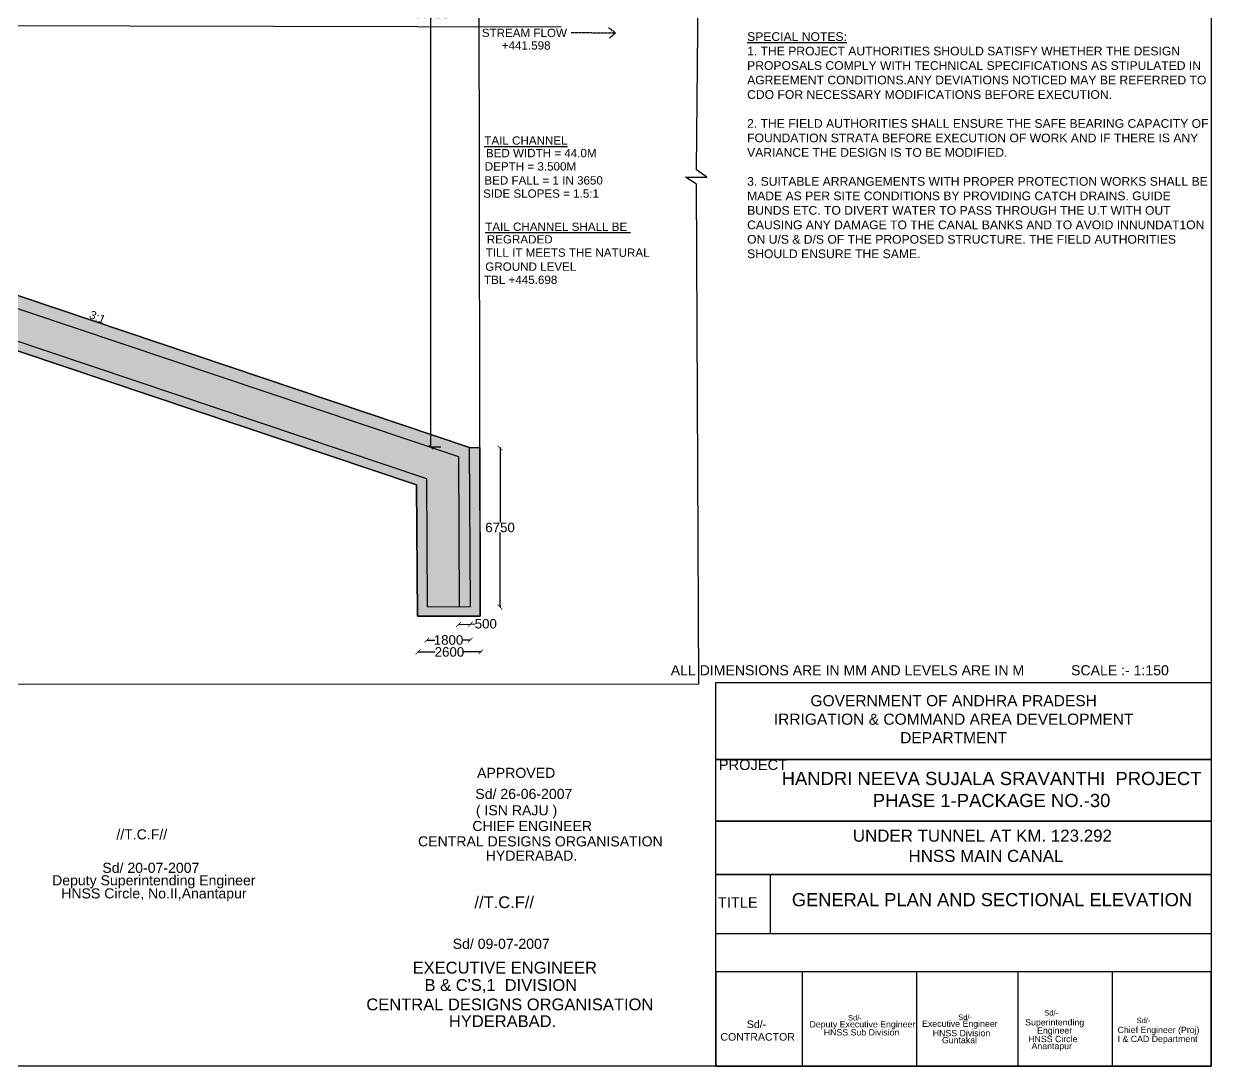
# Model space of a CAD drawing. Header units: inches. Extents: x -25940 to 116401, y 67945 to 197802.
# Drawn here: x 66419 to 116401, y 98457 to 142348 of the extents above; entities that cross this region are included whole.
import ezdxf

# ---------------------------------------------------------------- set-up
doc = ezdxf.new("R2010")
doc.units = ezdxf.units.IN
doc.header["$MEASUREMENT"] = 0
doc.linetypes.add('HIDDEN2', pattern=[0.1875, 0.125, -0.0625])
for name, color, linetype in [('BOX & TEXT', 7, 'Continuous'), ('DIM', 7, 'Continuous'), ('DIMENSION', 7, 'Continuous'), ('HATCH', 7, 'Continuous'), ('LINE', 7, 'Continuous'), ('TEXT', 7, 'Continuous')]:
    doc.layers.add(name, color=color, linetype=linetype)
doc.styles.get("Standard").update_dxf_attribs({"font": 'arial.ttf'})
doc.dimstyles.new('ST1', dxfattribs={"dimtxt": 400, "dimasz": 200, "dimexe": 0.18, "dimexo": 0.0625, "dimgap": 0.09, "dimtad": 0, "dimtih": 1, "dimtoh": 1, "dimdec": 0, "dimzin": 0, "dimdsep": 46, "dimtxsty": 'Standard', "dimblk": 'ARCHTICK', "dimcen": 0.09, "dimadec": 0, "dimazin": 0, "dimtfac": 1, "dimtdec": 0, "dimtofl": 0, "dimtmove": 0, "dimatfit": 3, "dimldrblk": 'ARCHTICK', "dimfxl": 1, "dimtolj": 1, "dimtzin": 0, "dimarcsym": 0})

# ---------------------------------------------------------------- blocks, each defined once
blk = doc.blocks.new('_ArchTick')
at = {"color": 0, "linetype": 'ByBlock', "const_width": 0.15}
blk.add_lwpolyline([(-0.5, -0.5), (0.5, 0.5)], dxfattribs=at)
blk = doc.blocks.new('*D70')
at = {"layer": 'Defpoints', "color": 0, "transparency": 16777216}
for p in [(83559, 161036), (83977, 161036), (83977, 124518)]:
    blk.add_point(p, dxfattribs=at)
at = {"layer": 'DIM', "color": 0, "lineweight": -2, "transparency": 16777216}
for p, q in [((83977, 161036), (83559, 161036)), ((83559, 161036), (83559, 142981)), ((83559, 124518), (83559, 142573)), ((83977, 124518), (83559, 124518))]:
    blk.add_line(p, q, dxfattribs=at)
at = {"layer": 'DIM', "color": 0, "lineweight": -2, "transparency": 16777216, "xscale": 200, "yscale": 200, "zscale": 200}
for p, rotation in [((83559, 161036), 90), ((83559, 124518), 270)]:
    blk.add_blockref('_ArchTick', p, dxfattribs=dict(at, rotation=rotation))
at = {"layer": 'DIM', "color": 0, "transparency": 16777216, "insert": (83559, 142777), "char_height": 400, "attachment_point": 5}
blk.add_mtext('\\A1;44000', dxfattribs=at)
blk = doc.blocks.new('*D116')
at = {"layer": 'Defpoints', "color": 0, "transparency": 16777216}
for p in [(84716, 117054), (85226, 117076), (85226, 117076)]:
    blk.add_point(p, dxfattribs=at)
at = {"layer": 'DIM', "color": 0, "lineweight": -2, "transparency": 16777216}
for p, q in [((84716, 117054), (85226, 117076)), ((84716, 117054), (84716, 117054)), ((85226, 117076), (85426, 117085)), ((85226, 117076), (85226, 117076))]:
    blk.add_line(p, q, dxfattribs=at)
at = {"layer": 'DIM', "color": 0, "lineweight": -2, "transparency": 16777216, "xscale": 200, "yscale": 200, "zscale": 200}
for p, rotation in [((84716, 117054), 182.4652944427157), ((85226, 117076), 2.465294442715697)]:
    blk.add_blockref('_ArchTick', p, dxfattribs=dict(at, rotation=rotation))
at = {"layer": 'DIM', "color": 0, "transparency": 16777216, "insert": (85867, 117085), "char_height": 400, "attachment_point": 5}
blk.add_mtext('\\A1;500', dxfattribs=at)
blk = doc.blocks.new('*D117')
at = {"layer": 'Defpoints', "color": 0, "transparency": 16777216}
for p in [(83385, 116402), (85211, 116402), (85211, 116398)]:
    blk.add_point(p, dxfattribs=at)
at = {"layer": 'DIM', "color": 0, "lineweight": -2, "transparency": 16777216}
for p, q in [((83385, 116402), (83385, 116402)), ((83385, 116402), (83720, 116402)), ((85211, 116402), (84876, 116402)), ((85211, 116398), (85211, 116402))]:
    blk.add_line(p, q, dxfattribs=at)
at = {"layer": 'DIM', "color": 0, "lineweight": -2, "transparency": 16777216, "xscale": 200, "yscale": 200, "zscale": 200, "rotation": 180}
blk.add_blockref('_ArchTick', (83385, 116402), dxfattribs=at)
at = {"layer": 'DIM', "color": 0, "lineweight": -2, "transparency": 16777216, "xscale": 200, "yscale": 200, "zscale": 200}
blk.add_blockref('_ArchTick', (85211, 116402), dxfattribs=at)
at = {"layer": 'DIM', "color": 0, "transparency": 16777216, "insert": (84298, 116402), "char_height": 400, "attachment_point": 5}
blk.add_mtext('\\A1;1800', dxfattribs=at)
blk = doc.blocks.new('*D118')
at = {"layer": 'Defpoints', "color": 0, "transparency": 16777216}
for p in [(83015, 115915), (85657, 115904), (85657, 115898)]:
    blk.add_point(p, dxfattribs=at)
at = {"layer": 'DIM', "color": 0, "lineweight": -2, "transparency": 16777216}
for p, q in [((83015, 115915), (83015, 115897)), ((83015, 115898), (83736, 115898)), ((85657, 115898), (84936, 115898)), ((85657, 115904), (85657, 115897))]:
    blk.add_line(p, q, dxfattribs=at)
at = {"layer": 'DIM', "color": 0, "lineweight": -2, "transparency": 16777216, "xscale": 200, "yscale": 200, "zscale": 200, "rotation": 180}
blk.add_blockref('_ArchTick', (83015, 115898), dxfattribs=at)
at = {"layer": 'DIM', "color": 0, "lineweight": -2, "transparency": 16777216, "xscale": 200, "yscale": 200, "zscale": 200}
blk.add_blockref('_ArchTick', (85657, 115898), dxfattribs=at)
at = {"layer": 'DIM', "color": 0, "transparency": 16777216, "insert": (84336, 115898), "char_height": 400, "attachment_point": 5}
blk.add_mtext('\\A1;2600', dxfattribs=at)
blk = doc.blocks.new('*D119')
at = {"layer": 'Defpoints', "color": 0, "transparency": 16777216}
for p in [(86498, 124482), (86466, 117795), (86493, 117795)]:
    blk.add_point(p, dxfattribs=at)
at = {"layer": 'DIM', "color": 0, "lineweight": -2, "transparency": 16777216}
for p, q in [((86498, 124482), (86466, 124482)), ((86466, 124482), (86466, 121343)), ((86466, 117795), (86466, 120934)), ((86493, 117795), (86466, 117795))]:
    blk.add_line(p, q, dxfattribs=at)
at = {"layer": 'DIM', "color": 0, "lineweight": -2, "transparency": 16777216, "xscale": 200, "yscale": 200, "zscale": 200}
for p, rotation in [((86466, 124482), 90), ((86466, 117795), 270)]:
    blk.add_blockref('_ArchTick', p, dxfattribs=dict(at, rotation=rotation))
at = {"layer": 'DIM', "color": 0, "transparency": 16777216, "insert": (86466, 121139), "char_height": 400, "attachment_point": 5}
blk.add_mtext('\\A1;6750', dxfattribs=at)

msp = doc.modelspace()

# ---------------------------------------------------------------- hatches: boundary and pattern name
at = {"layer": 'HATCH'}
h = msp.add_hatch(dxfattribs=at)
h.set_pattern_fill('AR-CONC', color=256, scale=100, style=0)
h.set_pattern_definition([(50, (0, 0), (717.2602, -62.7521), [75, -825]), (355, (0, 0), (-138.7513, 752.192), [60, -660]), (100.4514, (59.8, -5.2), (578.5094, 689.4395), [63.7402, -701.142]), (46.1842, (0, 200), (1067.241, -165.519), [112.5, -1237.5]), (96.6356, (88.9, 186.2), (934.663, 974.118), [95.61, -1051.713]), (351.1842, (0, 200), (934.662, 974.1186), [90, -990]), (21, (100, 150), (596.907, -402.6189), [75, -825]), (326, (100, 150), (243.3153, 725.15), [60, -660]), (71.4514, (149.74, 116.45), (840.2226, 322.5305), [63.7402, -701.142]), (37.5, (0, 0), (12.15986, 332.89385), [0, -652, 0, -670, 0, -662.5]), (7.5, (0, 0), (263.0695, 394.4117), [0, -382, 0, -637, 0, -252.5]), (327.5, (-223, 0), (533.82244, -22.55487), [0, -250, 0, -780, 0, -1035]), (317.5, (-323, 0), (583.1862, 100.105), [0, -325, 0, -518, 0, -735])])
edge = h.paths.add_edge_path()
edge.add_line((46642.7, 142305.5), (50353, 142297))
edge.add_line((50353, 142297), (50353.9, 136221.6))
edge.add_line((50353.9, 136221.6), (85186.4, 124505.6))
edge.add_line((85186.4, 124505.6), (85614.2, 124506.2))
edge.add_line((85614.2, 124506.2), (85624.4, 117407.1))
edge.add_line((85624.4, 117407.1), (82987.9, 117407.1))
edge.add_line((82987.9, 117407.1), (82955.9, 122937.1))
edge.add_line((82955.9, 122937.1), (55074.9, 132295.6))
edge.add_line((55074.9, 132295.6), (46328.9, 132321.6))
edge.add_line((46328.9, 132321.6), (46294.4, 135362.6))
edge.add_line((46294.4, 135362.6), (46291.1, 135659.2))
edge.add_line((46291.1, 135659.2), (46714, 135659.6))
edge.add_line((46714, 135659.6), (46670, 142305.7))

# ---------------------------------------------------------------- linework, layer by layer
at = {"layer": 'DIMENSION', "linetype": 'HIDDEN2'}
msp.add_lwpolyline([(89456.2, 141985.4), (91321.5, 141957.9), (91041.9, 142176.2), (91321.5, 141957.9), (91077.1, 141739.3)], dxfattribs=at)
at = {"layer": 'HATCH'}
msp.add_lwpolyline([(46642.7, 142305.5), (50353, 142297), (50353.9, 136221.6), (85186.4, 124505.6), (85614.2, 124506.2), (85624.4, 117407.1), (82987.9, 117407.1), (82955.9, 122937.1), (55074.9, 132295.6), (46328.9, 132321.6), (46294.4, 135362.6), (46291.1, 135659.2), (46714, 135659.6), (46670, 142305.7)], dxfattribs=at)
at = {"layer": 'LINE'}
for points in [[(-23025.6, 114547.6), (94840.4, 114559.6), (94737.4, 135592.6), (94275.9, 135895.6), (95174.4, 135895.6), (94733.4, 136191.1), (94885.9, 152316.1), (94431.9, 152645.6), (95300.9, 152626.1), (94891.9, 152919.1), (94913.9, 160975.6), (94937.4, 167128.6), (94942.9, 174529.6), (63053.9, 174622.1)], [(50346, 135663.5), (84711.4, 124133.1), (84742.8, 117805.7)]]:
    msp.add_lwpolyline(points, dxfattribs=at)
at = {"layer": 'LINE', "color": 0}
for points in [[(-14002.1, 142802.1), (-14031.1, 121094.6), (-10361.1, 121108.1), (-10373.6, 128290.6), (-965.6, 132276.1), (3574.4, 132298.6), (3583.9, 135329.1), (11734.4, 135323.1), (35329.9, 135303.1), (46294.4, 135362.6), (46328.9, 132321.6), (55074.9, 132295.6), (82955.9, 122937.1), (82987.9, 117407.1), (85624.4, 117407.1), (85585.9, 144051.6), (85751.4, 161037.6), (85345.9, 161037.6), (85345.9, 167788.1), (83573.9, 167788.1)], [(-509.4, 142119.2), (14109.4, 142083.6), (14216.4, 142490.1), (14753.4, 139967.1), (15038.4, 142082.1), (22883.4, 142135.6), (22963.4, 142597.1), (23707.4, 140485.1), (23976.4, 142155.6), (46642.7, 142305.5), (46642.7, 142305.5), (46745.4, 132727.6), (55126.4, 132692.1), (83373.9, 123206.6), (83405.4, 117799.1), (85218.9, 117808.1), (85186.4, 124505.6), (50353.9, 136221.6), (50352.9, 142900.6)], [(89032.4, 142208.1), (46637.4, 142305.6)]]:
    msp.add_lwpolyline(points, dxfattribs=at)
at = {"layer": 'TEXT'}
msp.add_lwpolyline([(-25939.8, 197802.2), (116401.4, 197802.2), (116401.4, 98457.2), (-25939.8, 98457.2)], close=True, dxfattribs=at)
at = {"layer": 'TEXT', "ltscale": 0.02}
for points in [[(116401.4, 98457.2), (95554.6, 98457.2), (95554.6, 114614.2), (116401.4, 114614.2)], [(95554.6, 114614.2), (116401.4, 114614.2), (116401.4, 111377.5), (95554.6, 111377.5)], [(95554.6, 111377.5), (116401.4, 111377.5), (116401.4, 108778.1), (95554.6, 108778.1)], [(95554.6, 108778.1), (116401.4, 108778.1), (116401.4, 106535.7), (95554.6, 106535.7)], [(95554.6, 106535.7), (116401.4, 106535.7), (116401.4, 104033.9), (95554.6, 104033.9)], [(95554.6, 98457.2), (116401.4, 98457.2), (116401.4, 102427.7), (95554.6, 102427.7)]]:
    msp.add_lwpolyline(points, close=True, dxfattribs=at)
for points in [[(97838.1, 106535.7), (97838.1, 104033.9)], [(99177.5, 102427.7), (99177.5, 98457.2)], [(103997, 102427.7), (103997, 98457.2)], [(108259.9, 102427.7), (108259.9, 98457.2)], [(112227.1, 102427.7), (112227.1, 98457.2)]]:
    msp.add_lwpolyline(points, dxfattribs=at)

# ---------------------------------------------------------------- texts
at = {"layer": 'BOX & TEXT', "insert": (96866, 164550.2), "char_height": 365.7619, "width": 19401.463, "attachment_point": 1}
msp.add_mtext("1. ALL DIMENSIONS ARE IN MILLIMETRES AND LEVELS ARE IN METERS. \\P2. FIGURED DIMENSIONS SHALL BE CONSIDERED INSTEAD OF SCALED DIMENSIONS. \\P3. 15 THICK EXPANSION JOINTS WITH 300 WIDE P.V.C. WATER STOP FILLED WITH MASTIC FILLER SHALL BE PROVIDED AT THE JUNCTION OF BOX WITH WING WALLS AS SHOWN IN THE DRAWING. \\P4. THE CANAL SHALL BE LINED WITH 100 THICK IN CC .M10 GRADE WITH 40 MM MAXIMUM SIZE GRADED AGGREGATE FOR A LENGTH AS PER AGREEMENT ON EITHER SIDE OF THE STRUCTURE. \\P5. BACK FILLING SHALL BE DONE SIMULTANEOUSLY WITH RISING OF THE WALLS WITH SOIL OF 0 VALUE NOT LESS THAN 28' \\P6. WEEP HOLES OF SIZE 100MM DIA WITH INVERTED FILTERS ON THE REAR SIDE SHALL BE PROVIDED AT 1000 C/C BOTH WAYS STAGGERED IN WINGS AND RETURN WALLS. \\P7. 300 THICK ROUGH STONE DRY PACKING FOR SIDE RIVETMENT AND BED PITCHING SHALL BE PROVIDED FOR APPROACH AND TAIL CHANNEL AS SHOWN IN DRAWING. THE WEIGHT OF STONE SHALL NOT BE LESS 40 KG. \\P8. THE BED OF THE TAIL CHANNEL SHALL BE REGRADED TILL IT MEETS THE NATURAL GROUND LEVEL. \\P9. IF THE STRATA MET WITH AT FOUNDATION LEVEL DURING EXECUTION IS DIFFERENT FROM WHAT IS CONSIDERED IN THE DESIGN AND IS NOT CAPABLE OF TAKING THE DESIGNED STRESSES(SHOWN IN THE STRESS TABLE) UNDER SATURATED CONDITIONS:ENE FIELD OFFICERS INCHARGE OF EXECUTION SHALL REPORT THE ACTUAL STRATA FOR REVIEW AND REDESIGN IF NECESSARY \\P10. CLEAR COVER SHALL BE 40MM UNLEES OTHER WISE SPECIFIED IN THE DRAWING. 11. PERCAST MORTAR BLOCKS OF THE SAME STRENGTH AS CONCRETE SHALL BE USED UNDER. THE RENFORCEMENT DULY SECURED TO IT BY WIRE IMPLANTED IN THE BLOCK TO ENSURE THE REQUIRED COVER.  12. CONCRETE WORKMANSHIP SHALL CONFORM TO 15:456-2000. 13. REINFORCING STEEL SHALL BE OF 'HYSD' BAES CONFORMING TO IS: 1786-1985. 14. BOX SHALL BE CAST MONOLITHICALLY CONFORMING TO IS: 456-2000. 15. SPLICING OF MAIN REINFORCEMENT SHALL BE AVOIDED AS FAR AS POSSIBLE. WHEREVER NECESSARY, I APS SHALL BE PROVIDED CONFORMING TO IS: 456-2000. \\P\\P{\\L\\PSPECIAL NOTES:}  \\P1. THE PROJECT AUTHORITIES SHOULD SATISFY WHETHER THE DESIGN PROPOSALS COMPLY WITH TECHNICAL SPECIFICATIONS AS STIPULATED IN AGREEMENT CONDITIONS.ANY DEVIATIONS NOTICED MAY BE REFERRED TO CDO FOR NECESSARY MODIFICATIONS BEFORE EXECUTION. \\P\\P2. THE FIELD AUTHORITIES SHALL ENSURE THE SAFE BEARING CAPACITY OF FOUNDATION STRATA BEFORE EXECUTION OF WORK AND IF THERE IS ANY VARIANCE THE DESIGN IS TO BE MODIFIED. \\P\\P3. SUITABLE ARRANGEMENTS WITH PROPER PROTECTION WORKS SHALL BE MADE AS PER SITE CONDITIONS BY PROVIDING CATCH DRAINS. GUIDE BUNDS ETC. TO DIVERT WATER TO PASS THROUGH THE U.T WITH OUT CAUSING ANY DAMAGE TO THE CANAL BANKS AND TO AVOID INNUNDAT1ON ON U/S & D/S OF THE PROPOSED STRUCTURE. THE FIELD AUTHORITIES SHOULD ENSURE THE SAME. ", dxfattribs=at)
at = {"layer": 'TEXT'}
for s, height, p in [('STREAM FLOW', 350, (85698, 141789)), ('+441.598', 350, (86539.7, 141259.2)), ('%%UTAIL CHANNEL', 350, (85804.6, 137256.4)), ('BED WIDTH = 44.0M', 350, (85870.9, 136726.3)), ('DEPTH = 3.500M', 350, (85823.8, 136166.8)), ('BED FALL = 1 IN 3650', 350, (85807.6, 135577.9)), ('SIDE SLOPES = 1.5:1', 350, (85754.1, 135023.3)), ('%%UTAIL CHANNEL SHALL BE ', 350, (85842.5, 133626.4)), ('REGRADED', 350, (85908.8, 133096.4)), ('TILL IT MEETS THE NATURAL', 350, (85861.7, 132536.8)), ('GROUND LEVEL', 350, (85845.5, 131947.9)), ('TBL +445.698', 350, (85792, 131393.3)), (' APPROVED', 424.01, (85333.2, 110597.6)), ('Sd/ 26-06-2007', 424.008, (85427.5, 109711.7)), ('( ISN RAJU )', 424.008, (85450.8, 109021.9)), ('CHIEF ENGINEER', 424.008, (85300.7, 108360.3)), ('//T.C.F//', 424.01, (70317.5, 108006.4)), ('CENTRAL DESIGNS ORGANISATION', 424.008, (83015.4, 107712.9)), ('UNDER TUNNEL AT KM. 123.292', 508.933, (101316.3, 107911.2)), ('HYDERABAD.', 424.01, (85863, 107113.1)), ('Sd/ 20-07-2007', 424.008, (69727.7, 106599.8)), ('Deputy Superintending Engineer', 424.008, (67612.1, 106073.4)), ('HNSS Circle, No.II,Anantapur', 424.008, (67996.7, 105523.9)), ('//T.C.F//', 497.21, (85388.3, 105115)), ('Sd/ 09-07-2007', 424.008, (84472.8, 103399.8)), ('EXECUTIVE ENGINEER', 497.215, (82787, 102359.5)), ("B & C'S,1  DIVISION", 497.215, (83287.6, 101628.5)), ('CENTRAL DESIGNS ORGANISATION', 497.215, (80838.8, 100811.7)), ('HYDERABAD.', 497.21, (84312.7, 100108.3)), ('Sd/-', 225.45, (101115.4, 100385.5)), ('Sd/-', 225.45, (105750.4, 100409)), ('Sd/-', 225.45, (109371.6, 100593.1)), ('Sd/-', 225.45, (113260.4, 100273.4)), ('Deputy Executive Engineer', 264.381, (99490.9, 100093)), ('HNSS Sub Division', 264.381, (100091.4, 99753.8)), (' Executive Engineer', 264.381, (104125.9, 100116.5)), ('HNSS Division', 264.381, (104679.5, 99720.1)), ('Superintending ', 264.381, (108570, 100175.2)), ('Chief Engineer (Proj)', 264.381, (112458.8, 99855.4)), ('Guntakal', 264.38, (105065, 99425.9)), ('HNSS Circle', 264.381, (108696.9, 99472.3)), ('I & CAD Department', 264.381, (112458.8, 99476.4)), ('Anantapur', 264.38, (108837, 99178.1))]:
    msp.add_text(s, height=height, dxfattribs=at).set_placement(p)
msp.add_text('3:1', height=350, rotation=336.95669, dxfattribs=at).set_placement((69140.7, 129971.5))
for s, insert, char_height, width, attachment_point in [('ALL DIMENSIONS ARE IN MM AND LEVELS ARE IN M            SCALE :- 1:150', (104134.1, 115125.4), 424.008, 24256.195, 5), ('HANDRI NEEVA SUJALA SRAVANTHI  PROJECT\\PPHASE 1-PACKAGE NO.-30', (107155.4, 110850.1), 555.2, 23794.283, 2), (' HNSS MAIN CANAL', (103462.3, 107568.1), 508.933, 7025.31, 1), ('Engineer', (109069.6, 100095.7), 264.38, 1526.989, 1)]:
    msp.add_mtext(s, dxfattribs=dict(at, insert=insert, char_height=char_height, width=width, attachment_point=attachment_point))
at = {"layer": 'TEXT', "color": 7}
for s, insert, char_height, width, attachment_point in [('GOVERNMENT OF ANDHRA PRADESH\\PIRRIGATION & COMMAND AREA DEVELOPMENT DEPARTMENT', (105559.5, 113069.5), 467.784, 17979.613, 5), ('PROJECT', (95675.8, 111369.6), 440.63, 3581.158, 1), ('TITLE', (95635.5, 105572.4), 440.63, 3581.158, 1), ('GENERAL PLAN AND SECTIONAL ELEVATION', (98747.6, 105747.4), 550.794, 16789.684, 1), ('         Sd/-\\PCONTRACTOR', (95741.5, 99957.9), 318.093, 4735.751, 4)]:
    msp.add_mtext(s, dxfattribs=dict(at, insert=insert, char_height=char_height, width=width, attachment_point=attachment_point))

# ---------------------------------------------------------------- dimensions: what is measured, and where the dimension line sits
at = {"layer": 'DIM'}
for base, p1, p2, text, picture, middle in [((83559, 161036.5), (83977, 124517.5), (83977, 161036.5), '44000', '*D70', (83559, 142777)), ((86465.8, 117795.1), (86498, 124482.3), (86492.9, 117795.1), '6750', '*D119', (86465.8, 121138.7))]:
    dim = msp.add_linear_dim(base=base, p1=p1, p2=p2, angle=90, text=text, dimstyle='ST1', dxfattribs=at)
    dim.commit()
    dim.dimension.update_dxf_attribs({"geometry": picture, "text_midpoint": middle})
dim = msp.add_aligned_dim(p1=(84716.5, 117054.2), p2=(85226.3, 117076.2), distance=0, text='500', dimstyle='ST1', dxfattribs=at)
dim.commit()
dim.dimension.update_dxf_attribs({"geometry": '*D116', "text_midpoint": (85867.4, 117084.8)})
for base, p1, p2, text, picture, middle in [((85211.2, 116401.9), (83384.6, 116401.9), (85211.2, 116398.4), '1800', '*D117', (84297.9, 116401.9)), ((85656.7, 115897.6), (83015.2, 115914.8), (85656.7, 115904.5), '2600', '*D118', (84336, 115897.6))]:
    dim = msp.add_linear_dim(base=base, p1=p1, p2=p2, text=text, dimstyle='ST1', dxfattribs=at)
    dim.commit()
    dim.dimension.update_dxf_attribs({"geometry": picture, "text_midpoint": middle})

doc.saveas('drawing.dxf')
